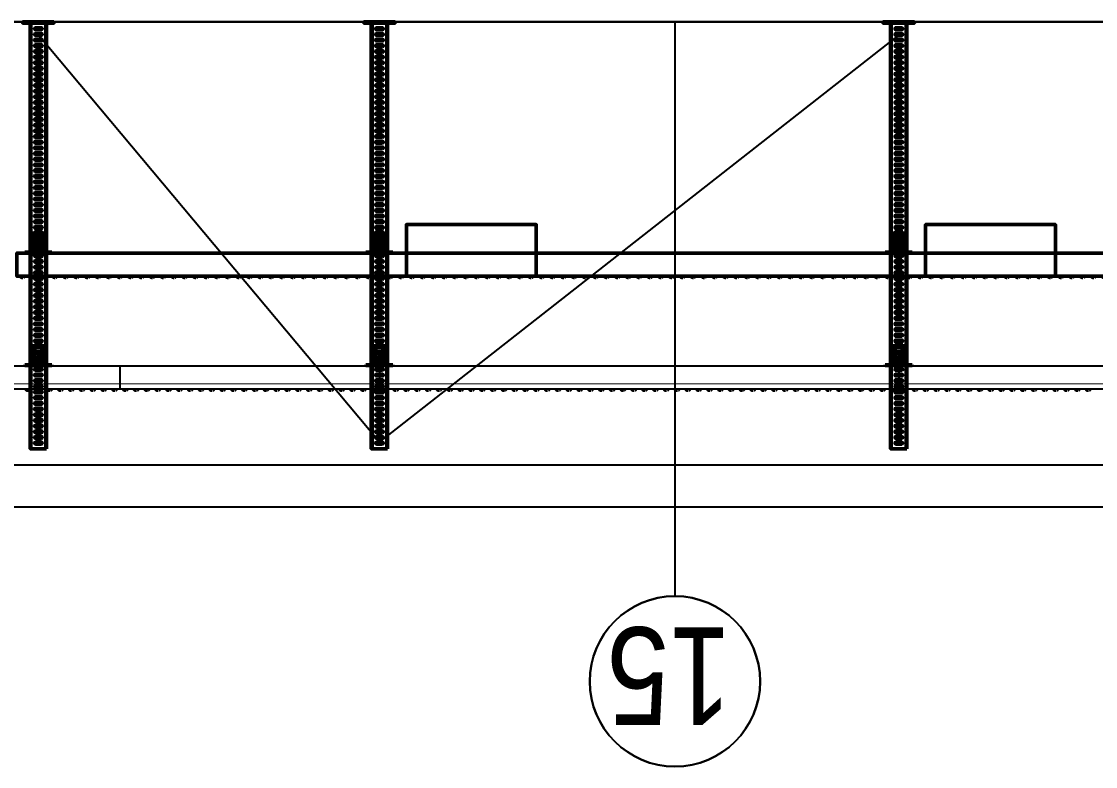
# Model space of a CAD drawing. Header units: millimetres. Extents: x 0 to 461941, y -159644 to 4828.
# Drawn here: x 149389 to 156954, y -159644 to -154395 of the extents above; entities that cross this region are included whole.
import ezdxf

# ---------------------------------------------------------------- set-up
doc = ezdxf.new("R2010")
doc.units = ezdxf.units.MM
for name, pattern in [('Xref Conv Decant Empty Tote$0$AM_ISO02W050', [7.5, 6, -1.5]), ('Xref Conv Decant In$0$AM_ISO02W050', [7.5, 6, -1.5]), ('Xref Conv Decant In$0$AM_ISO08W050', [18, 12, -1.5, 3, -1.5]), ('Xref Conv Decant In$0$AM_ISO08W050x2', [9, 6, -0.75, 1.5, -0.75]), ('Xref Conv Decant In$0$MultiDeck$0$Conveyor - Ground 940 aisles$0$HIDDEN', [9.525, 6.35, -3.175]), ('Xref Conv Decant Product Tote$0$_SBA Dash Dot - Loose', [6, 4, -1, 0, -1])]:
    doc.linetypes.add(name, pattern=pattern)
for name, color, linetype in [('AM_BOR', 4, 'Continuous'), ('Xref Conv Decant Empty Tote$0$B', 4, 'Continuous'), ('Xref Conv Decant Empty Tote$0$Conv - Empty Tote', 35, 'Continuous'), ('Xref Conv Decant Empty Tote$0$Conveyor Detail', 150, 'Continuous'), ('Xref Conv Decant Empty Tote$0$Mezz', 1, 'Continuous'), ('Xref Conv Decant In$0$MultiDeck$0$Conveyor - Ground 940 aisles$0$D', 7, 'Continuous'), ('Xref Conv Decant In$0$MultiDeck$0$Conveyor - Ground 940 aisles$0$H', 7, 'Xref Conv Decant In$0$MultiDeck$0$Conveyor - Ground 940 aisles$0$HIDDEN'), ('Xref Conv Decant In$0$P_Number1', 4, 'Continuous'), ('Xref Conv Decant Product Tote$0$B', 4, 'Continuous'), ('Xref Conv Decant Product Tote$0$S-GRID', 8, 'Continuous')]:
    doc.layers.add(name, color=color, linetype=linetype)
for name, color, linetype, lineweight in [('Xref Conv Decant Empty Tote$0$Hidden', 9, 'Xref Conv Decant Empty Tote$0$AM_ISO02W050', 25), ('Xref Conv Decant In$0$Center', 7, 'Xref Conv Decant In$0$AM_ISO08W050', 50), ('Xref Conv Decant In$0$Conv Decant In Out', 5, 'Continuous', 50), ('Xref Conv Decant In$0$Hidden', 9, 'Xref Conv Decant In$0$AM_ISO02W050', 25), ('Xref Conv Decant Product Tote$0$S-GRID-IDEN', 1, 'Continuous', 25)]:
    doc.layers.add(name, color=color, linetype=linetype, lineweight=lineweight)
doc.styles.add('Xref Conv Decant Product Tote$0$Arial Narrow_1', font='ARIALN.TTF', dxfattribs={"height": 688.297872})

# ---------------------------------------------------------------- blocks, each defined once
blk = doc.blocks.new('*U159')
blk.add_lwpolyline([(0, 0), (42976.8, 0), (42976.8, -163.5), (0, -163.5)], close=True)
at = {"layer": 'Xref Conv Decant Empty Tote$0$Conveyor Detail', "const_width": 5}
blk.add_lwpolyline([(0, -37), (42976.8, -37)], dxfattribs=at)
at = {"layer": 'Xref Conv Decant Empty Tote$0$Hidden', "ltscale": 5}
for centre in [(31584.9, -12), (31661.1, -12), (31737.3, -12), (31813.5, -12), (31889.7, -12), (31965.9, -12), (32042.1, -12), (32118.3, -12), (32194.5, -12), (32270.7, -12), (32346.9, -12), (32423.1, -12), (32499.3, -12), (32575.5, -12), (32651.7, -12), (32727.9, -12), (32804.1, -12), (32880.3, -12), (32956.5, -12), (33032.7, -12), (33108.9, -12), (33185.1, -12), (33261.3, -12), (33337.5, -12), (33413.7, -12), (33489.9, -12), (33566.1, -12), (33642.3, -12), (33718.5, -12), (33794.7, -12), (33870.9, -12), (33947.1, -12), (34023.3, -12), (34099.5, -12), (34175.7, -12), (34251.9, -12), (34328.1, -12), (34404.3, -12), (34480.5, -12), (34556.7, -12), (34632.9, -12), (34709.1, -12), (34785.3, -12), (34861.5, -12), (34937.7, -12), (35013.9, -12), (35090.1, -12), (35166.3, -12), (35242.5, -12), (35318.7, -12), (35394.9, -12), (35471.1, -12), (35547.3, -12), (35623.5, -12), (35699.7, -12), (35775.9, -12), (35852.1, -12), (35928.3, -12), (36004.5, -12), (36080.7, -12), (36156.9, -12), (36233.1, -12), (36309.3, -12), (36385.5, -12), (36461.7, -12), (36537.9, -12), (36614.1, -12), (36690.3, -12), (36766.5, -12), (36842.7, -12), (36918.9, -12), (36995.1, -12), (37071.3, -12), (37147.5, -12), (37223.7, -12), (37299.9, -12), (37376.1, -12), (37452.3, -12), (37528.5, -12), (37604.7, -12), (37680.9, -12), (37757.1, -12), (37833.3, -12), (37909.5, -12), (37985.7, -12), (38061.9, -12), (38138.1, -12), (38214.3, -12), (38290.5, -12), (38366.7, -12), (38442.9, -12), (38519.1, -12), (38595.3, -12), (38671.5, -12), (38747.7, -12), (38823.9, -12), (38900.1, -12), (38976.3, -12), (39052.5, -12)]:
    blk.add_arc(centre, 25, 28.6854, 151.3146, dxfattribs=at)
blk = doc.blocks.new('Xref Conv Decant Empty Tote')
at = {"layer": 'Xref Conv Decant Empty Tote$0$B'}
blk.add_line((242903.7, -154397.6), (134788.8, -154397.6), dxfattribs=at)
at = {"layer": 'Xref Conv Decant Empty Tote$0$Conv - Empty Tote'}
for p, q in [((150082.2, -156821.1), (150082.2, -156984.6)), ((151911, -156821.1), (151911, -156984.6)), ((155568.6, -156821.1), (155568.6, -156984.6))]:
    blk.add_line(p, q, dxfattribs=at)
at = {"layer": 'Xref Conv Decant Empty Tote$0$Mezz'}
blk.add_lwpolyline([(144253.6, -157517.6), (239475.4, -157517.6), (239475.4, -157817.6), (144253.6, -157817.6)], close=True, dxfattribs=at)
at = {"layer": 'Xref Conv Decant Empty Tote$0$Conv - Empty Tote', "rotation": 180}
blk.add_blockref('*U159', (188487, -156984.6), dxfattribs=at)
blk = doc.blocks.new('Xref Conv Decant Product Tote$0$Grid - Grid Head-235101')
at = {"layer": 'Xref Conv Decant Product Tote$0$S-GRID-IDEN'}
blk.add_circle((0, 600), 600, dxfattribs=at)
for start, end in [(0, 180), (180, 0)]:
    blk.add_arc((0, 600), 600, start, end, dxfattribs=at)
blk = doc.blocks.new('Xref Conv Decant Product Tote')
at = {"layer": 'Xref Conv Decant Product Tote$0$B'}
blk.add_line((242903.7, -154397.6), (134788.8, -154397.6), dxfattribs=at)
at = {"layer": 'Xref Conv Decant Product Tote$0$S-GRID', "linetype": 'Xref Conv Decant Product Tote$0$_SBA Dash Dot - Loose'}
blk.add_line((153992, -154397.6), (153992, -158444.1), dxfattribs=at)
at = {"layer": 'Xref Conv Decant Product Tote$0$S-GRID-IDEN', "rotation": 180}
blk.add_blockref('Xref Conv Decant Product Tote$0$Grid - Grid Head-235101', (153992, -158444.1), dxfattribs=at)
at = {"layer": 'Xref Conv Decant Product Tote$0$S-GRID-IDEN', "lineweight": 9, "insert": (153951.2, -159351.1), "char_height": 688.3, "width": 680.367, "attachment_point": 2, "rotation": 180, "line_spacing_factor": 0.968573, "style": 'Xref Conv Decant Product Tote$0$Arial Narrow_1'}
blk.add_mtext('15', dxfattribs=at)
blk = doc.blocks.new('*U426')
blk.add_lwpolyline([(0, 0), (914.4, 0), (914.4, -163.5), (0, -163.5)], close=True)
at = {"layer": 'Xref Conv Decant In$0$Hidden', "ltscale": 5}
for centre in [(38.1, -12), (114.3, -12), (190.5, -12), (266.7, -12), (342.9, -12), (419.1, -12), (495.3, -12), (571.5, -12), (647.7, -12), (723.9, -12), (800.1, -12), (876.3, -12)]:
    blk.add_arc(centre, 25, 28.6854, 151.3146, dxfattribs=at)
blk = doc.blocks.new('*U431')
blk.add_lwpolyline([(0, 0), (2743.2, 0), (2743.2, -163.5), (0, -163.5)], close=True)
at = {"layer": 'Xref Conv Decant In$0$Hidden', "ltscale": 5}
for centre in [(38.1, -12), (114.3, -12), (190.5, -12), (266.7, -12), (342.9, -12), (419.1, -12), (495.3, -12), (571.5, -12), (647.7, -12), (723.9, -12), (800.1, -12), (876.3, -12), (952.5, -12), (1028.7, -12), (1104.9, -12), (1181.1, -12), (1257.3, -12), (1333.5, -12), (1409.7, -12), (1485.9, -12), (1562.1, -12), (1638.3, -12), (1714.5, -12), (1790.7, -12), (1866.9, -12), (1943.1, -12), (2019.3, -12), (2095.5, -12), (2171.7, -12), (2247.9, -12), (2324.1, -12), (2400.3, -12), (2476.5, -12), (2552.7, -12), (2628.9, -12), (2705.1, -12)]:
    blk.add_arc(centre, 25, 28.6854, 151.3146, dxfattribs=at)
blk = doc.blocks.new('Xref Conv Decant In$0$SLOT (0deg)')
blk.add_lwpolyline([(-21, 6.5, 1), (-21, -6.5), (21, -6.5, 1), (21, 6.5)], format="xyb", close=True)
at = {"layer": 'Xref Conv Decant In$0$Center', "lineweight": 50}
blk.add_line((-30.5, 0), (30.5, 0), dxfattribs=at)
at = {"layer": 'Xref Conv Decant In$0$Center', "linetype": 'Xref Conv Decant In$0$AM_ISO08W050x2', "lineweight": 50}
blk.add_line((0, 9.5), (0, -9.5), dxfattribs=at)
blk = doc.blocks.new('*U460')
for p, q in [((-95.2, 18.7), (-29.9, 18.7)), ((-95.2, 18.7), (-95.2, 13.7)), ((-95.2, 13.7), (-29.9, 13.7)), ((-27.5, 28.5), (27.5, 28.5)), ((-27.5, -131.5), (-27.5, 28.5)), ((-24.5, -131.5), (-24.5, 28.5)), ((24.5, -131.5), (24.5, 28.5)), ((27.5, -131.5), (27.5, 28.5)), ((30, 18.7), (95.2, 18.7)), ((95.2, 13.7), (30, 13.7)), ((95.2, 18.7), (95.2, 13.7)), ((-27.5, -131.5), (27.5, -131.5))]:
    blk.add_line(p, q)
for centre in [(0, -67.5), (0, -118.5)]:
    blk.add_circle(centre, 5.5)
for centre, start, end in [((-29.9, 10.5), 0, 90), ((30, 10.5), 90, 180)]:
    blk.add_arc(centre, 3.2, start, end)
at = {"layer": 'Xref Conv Decant In$0$MultiDeck$0$Conveyor - Ground 940 aisles$0$D', "linetype": 'Xref Conv Decant In$0$MultiDeck$0$Conveyor - Ground 940 aisles$0$HIDDEN'}
for p, q in [((-26.8, 10.5), (-26.8, -1.6)), ((-21.8, 10.5), (-21.8, -1.5)), ((21.8, 10.5), (21.8, -1.5)), ((26.8, 10.5), (26.8, -1.6))]:
    blk.add_line(p, q, dxfattribs=at)
at = {"layer": 'Xref Conv Decant In$0$MultiDeck$0$Conveyor - Ground 940 aisles$0$D'}
for p, q in [((-2, 0), (-21, 0)), ((-1, 0), (1, 0)), ((0, 2), (0, 21)), ((0, -1), (0, 1)), ((2, 0), (21, 0)), ((-4, -67.5), (-7.5, -67.5)), ((-2, -67.5), (2, -67.5)), ((0, -2), (0, -21)), ((0, -63.5), (0, -60)), ((0, -69.5), (0, -65.5)), ((0, -71.5), (0, -75)), ((4, -67.5), (7.5, -67.5)), ((-4, -118.5), (-7.5, -118.5)), ((-2, -118.5), (2, -118.5)), ((0, -114.5), (0, -111)), ((0, -120.5), (0, -116.5)), ((0, -122.5), (0, -126)), ((4, -118.5), (7.5, -118.5))]:
    blk.add_line(p, q, dxfattribs=at)
at = {"layer": 'Xref Conv Decant In$0$MultiDeck$0$Conveyor - Ground 940 aisles$0$D', "linetype": 'Xref Conv Decant In$0$MultiDeck$0$Conveyor - Ground 940 aisles$0$HIDDEN'}
blk.add_circle((0, 0), 20, dxfattribs=at)
for centre, radius, start, end in [((-29.9, 10.5), 8.2, 0, 90), ((30, 10.5), 8.2, 90, 180), ((0, 0), 26.8, 183.50044, 356.49956), ((0, 0), 21.8, 183.8813, 356.1187)]:
    blk.add_arc(centre, radius, start, end, dxfattribs=at)
at = {"layer": 'Xref Conv Decant In$0$MultiDeck$0$Conveyor - Ground 940 aisles$0$H'}
for p, q in [((-88.7, 18.7), (-88.7, 13.7)), ((-63.7, 18.7), (-63.7, 13.7)), ((63.7, 18.7), (63.7, 13.7)), ((88.7, 18.7), (88.7, 13.7))]:
    blk.add_line(p, q, dxfattribs=at)
blk = doc.blocks.new('*U504')
for p, q in [((-52.5, 3008), (-52.5, 8)), ((52.5, 8), (52.5, 3008))]:
    blk.add_line(p, q)
for points in [[(-57.5, 3008), (57.5, 3008), (57.5, 8), (-57.5, 8)], [(-110, 0), (110, 0), (110, 8), (-110, 8)]]:
    blk.add_lwpolyline(points, close=True)
at = {"layer": 'Xref Conv Decant In$0$Center', "linetype": 'Xref Conv Decant In$0$AM_ISO08W050x2', "lineweight": 50}
for p, q in [((-83, -3), (-83, 11)), ((83, -3), (83, 11))]:
    blk.add_line(p, q, dxfattribs=at)
at = {"layer": 'Xref Conv Decant In$0$Hidden'}
for p, q in [((-90, 8), (-90, 0)), ((-76, 8), (-76, 0)), ((76, 8), (76, 0)), ((90, 8), (90, 0))]:
    blk.add_line(p, q, dxfattribs=at)
for name, p in [('Xref Conv Decant In$0$SLOT (0deg)', (0, 2968)), ('Xref Conv Decant In$0$SLOT (0deg)', (0, 2928)), ('Xref Conv Decant In$0$SLOT (0deg)', (0, 2888)), ('Xref Conv Decant In$0$SLOT (0deg)', (0, 2848)), ('Xref Conv Decant In$0$SLOT (0deg)', (0, 2808)), ('Xref Conv Decant In$0$SLOT (0deg)', (0, 2768)), ('Xref Conv Decant In$0$SLOT (0deg)', (0, 2728)), ('Xref Conv Decant In$0$SLOT (0deg)', (0, 2688)), ('Xref Conv Decant In$0$SLOT (0deg)', (0, 2648)), ('Xref Conv Decant In$0$SLOT (0deg)', (0, 2608)), ('Xref Conv Decant In$0$SLOT (0deg)', (0, 2568)), ('Xref Conv Decant In$0$SLOT (0deg)', (0, 2528)), ('Xref Conv Decant In$0$SLOT (0deg)', (0, 2488)), ('*U460', (0, 2402.2)), ('Xref Conv Decant In$0$SLOT (0deg)', (0, 2448)), ('Xref Conv Decant In$0$SLOT (0deg)', (0, 2408)), ('Xref Conv Decant In$0$SLOT (0deg)', (0, 2368)), ('Xref Conv Decant In$0$SLOT (0deg)', (0, 2328)), ('Xref Conv Decant In$0$SLOT (0deg)', (0, 2288)), ('Xref Conv Decant In$0$SLOT (0deg)', (0, 2248)), ('Xref Conv Decant In$0$SLOT (0deg)', (0, 2208)), ('Xref Conv Decant In$0$SLOT (0deg)', (0, 2168)), ('Xref Conv Decant In$0$SLOT (0deg)', (0, 2128)), ('Xref Conv Decant In$0$SLOT (0deg)', (0, 2088)), ('Xref Conv Decant In$0$SLOT (0deg)', (0, 2048)), ('Xref Conv Decant In$0$SLOT (0deg)', (0, 2008)), ('Xref Conv Decant In$0$SLOT (0deg)', (0, 1968)), ('Xref Conv Decant In$0$SLOT (0deg)', (0, 1928)), ('Xref Conv Decant In$0$SLOT (0deg)', (0, 1888)), ('Xref Conv Decant In$0$SLOT (0deg)', (0, 1848)), ('Xref Conv Decant In$0$SLOT (0deg)', (0, 1808)), ('Xref Conv Decant In$0$SLOT (0deg)', (0, 1768)), ('Xref Conv Decant In$0$SLOT (0deg)', (0, 1728)), ('Xref Conv Decant In$0$SLOT (0deg)', (0, 1688)), ('*U460', (0, 1608.5)), ('Xref Conv Decant In$0$SLOT (0deg)', (0, 1648)), ('Xref Conv Decant In$0$SLOT (0deg)', (0, 1608)), ('Xref Conv Decant In$0$SLOT (0deg)', (0, 1568)), ('Xref Conv Decant In$0$SLOT (0deg)', (0, 1528)), ('Xref Conv Decant In$0$SLOT (0deg)', (0, 1488)), ('Xref Conv Decant In$0$SLOT (0deg)', (0, 1448)), ('Xref Conv Decant In$0$SLOT (0deg)', (0, 1408)), ('Xref Conv Decant In$0$SLOT (0deg)', (0, 1368)), ('Xref Conv Decant In$0$SLOT (0deg)', (0, 1328)), ('Xref Conv Decant In$0$SLOT (0deg)', (0, 1288)), ('Xref Conv Decant In$0$SLOT (0deg)', (0, 1248)), ('Xref Conv Decant In$0$SLOT (0deg)', (0, 1208)), ('Xref Conv Decant In$0$SLOT (0deg)', (0, 1168)), ('Xref Conv Decant In$0$SLOT (0deg)', (0, 1128)), ('Xref Conv Decant In$0$SLOT (0deg)', (0, 1088)), ('Xref Conv Decant In$0$SLOT (0deg)', (0, 1048)), ('Xref Conv Decant In$0$SLOT (0deg)', (0, 1008)), ('Xref Conv Decant In$0$SLOT (0deg)', (0, 968)), ('Xref Conv Decant In$0$SLOT (0deg)', (0, 928)), ('Xref Conv Decant In$0$SLOT (0deg)', (0, 888)), ('Xref Conv Decant In$0$SLOT (0deg)', (0, 848)), ('Xref Conv Decant In$0$SLOT (0deg)', (0, 808)), ('Xref Conv Decant In$0$SLOT (0deg)', (0, 768)), ('Xref Conv Decant In$0$SLOT (0deg)', (0, 728)), ('Xref Conv Decant In$0$SLOT (0deg)', (0, 688)), ('Xref Conv Decant In$0$SLOT (0deg)', (0, 648)), ('Xref Conv Decant In$0$SLOT (0deg)', (0, 608)), ('Xref Conv Decant In$0$SLOT (0deg)', (0, 568)), ('Xref Conv Decant In$0$SLOT (0deg)', (0, 528)), ('Xref Conv Decant In$0$SLOT (0deg)', (0, 488)), ('Xref Conv Decant In$0$SLOT (0deg)', (0, 448)), ('Xref Conv Decant In$0$SLOT (0deg)', (0, 408)), ('Xref Conv Decant In$0$SLOT (0deg)', (0, 368)), ('Xref Conv Decant In$0$SLOT (0deg)', (0, 328)), ('Xref Conv Decant In$0$SLOT (0deg)', (0, 288)), ('Xref Conv Decant In$0$SLOT (0deg)', (0, 248)), ('Xref Conv Decant In$0$SLOT (0deg)', (0, 208)), ('Xref Conv Decant In$0$SLOT (0deg)', (0, 168)), ('Xref Conv Decant In$0$SLOT (0deg)', (0, 128)), ('Xref Conv Decant In$0$SLOT (0deg)', (0, 88)), ('Xref Conv Decant In$0$SLOT (0deg)', (0, 48))]:
    blk.add_blockref(name, p)
blk = doc.blocks.new('*U482')
for p, q in [((-52.5, 3008), (-52.5, 8)), ((52.5, 8), (52.5, 3008))]:
    blk.add_line(p, q)
for points in [[(-57.5, 3008), (57.5, 3008), (57.5, 8), (-57.5, 8)], [(-110, 0), (110, 0), (110, 8), (-110, 8)]]:
    blk.add_lwpolyline(points, close=True)
at = {"layer": 'Xref Conv Decant In$0$Center', "linetype": 'Xref Conv Decant In$0$AM_ISO08W050x2', "lineweight": 50}
for p, q in [((-83, -3), (-83, 11)), ((83, -3), (83, 11))]:
    blk.add_line(p, q, dxfattribs=at)
at = {"layer": 'Xref Conv Decant In$0$Hidden'}
for p, q in [((-90, 8), (-90, 0)), ((-76, 8), (-76, 0)), ((76, 8), (76, 0)), ((90, 8), (90, 0))]:
    blk.add_line(p, q, dxfattribs=at)
for name, p in [('Xref Conv Decant In$0$SLOT (0deg)', (0, 2968)), ('Xref Conv Decant In$0$SLOT (0deg)', (0, 2928)), ('Xref Conv Decant In$0$SLOT (0deg)', (0, 2888)), ('Xref Conv Decant In$0$SLOT (0deg)', (0, 2848)), ('Xref Conv Decant In$0$SLOT (0deg)', (0, 2808)), ('Xref Conv Decant In$0$SLOT (0deg)', (0, 2768)), ('Xref Conv Decant In$0$SLOT (0deg)', (0, 2728)), ('Xref Conv Decant In$0$SLOT (0deg)', (0, 2688)), ('Xref Conv Decant In$0$SLOT (0deg)', (0, 2648)), ('Xref Conv Decant In$0$SLOT (0deg)', (0, 2608)), ('Xref Conv Decant In$0$SLOT (0deg)', (0, 2568)), ('Xref Conv Decant In$0$SLOT (0deg)', (0, 2528)), ('Xref Conv Decant In$0$SLOT (0deg)', (0, 2488)), ('*U460', (0, 2402.2)), ('Xref Conv Decant In$0$SLOT (0deg)', (0, 2448)), ('Xref Conv Decant In$0$SLOT (0deg)', (0, 2408)), ('Xref Conv Decant In$0$SLOT (0deg)', (0, 2368)), ('Xref Conv Decant In$0$SLOT (0deg)', (0, 2328)), ('Xref Conv Decant In$0$SLOT (0deg)', (0, 2288)), ('Xref Conv Decant In$0$SLOT (0deg)', (0, 2248)), ('Xref Conv Decant In$0$SLOT (0deg)', (0, 2208)), ('Xref Conv Decant In$0$SLOT (0deg)', (0, 2168)), ('Xref Conv Decant In$0$SLOT (0deg)', (0, 2128)), ('Xref Conv Decant In$0$SLOT (0deg)', (0, 2088)), ('Xref Conv Decant In$0$SLOT (0deg)', (0, 2048)), ('Xref Conv Decant In$0$SLOT (0deg)', (0, 2008)), ('Xref Conv Decant In$0$SLOT (0deg)', (0, 1968)), ('Xref Conv Decant In$0$SLOT (0deg)', (0, 1928)), ('Xref Conv Decant In$0$SLOT (0deg)', (0, 1888)), ('Xref Conv Decant In$0$SLOT (0deg)', (0, 1848)), ('Xref Conv Decant In$0$SLOT (0deg)', (0, 1808)), ('Xref Conv Decant In$0$SLOT (0deg)', (0, 1768)), ('Xref Conv Decant In$0$SLOT (0deg)', (0, 1728)), ('Xref Conv Decant In$0$SLOT (0deg)', (0, 1688)), ('*U460', (0, 1608.5)), ('Xref Conv Decant In$0$SLOT (0deg)', (0, 1648)), ('Xref Conv Decant In$0$SLOT (0deg)', (0, 1608)), ('Xref Conv Decant In$0$SLOT (0deg)', (0, 1568)), ('Xref Conv Decant In$0$SLOT (0deg)', (0, 1528)), ('Xref Conv Decant In$0$SLOT (0deg)', (0, 1488)), ('Xref Conv Decant In$0$SLOT (0deg)', (0, 1448)), ('Xref Conv Decant In$0$SLOT (0deg)', (0, 1408)), ('Xref Conv Decant In$0$SLOT (0deg)', (0, 1368)), ('Xref Conv Decant In$0$SLOT (0deg)', (0, 1328)), ('Xref Conv Decant In$0$SLOT (0deg)', (0, 1288)), ('Xref Conv Decant In$0$SLOT (0deg)', (0, 1248)), ('Xref Conv Decant In$0$SLOT (0deg)', (0, 1208)), ('Xref Conv Decant In$0$SLOT (0deg)', (0, 1168)), ('Xref Conv Decant In$0$SLOT (0deg)', (0, 1128)), ('Xref Conv Decant In$0$SLOT (0deg)', (0, 1088)), ('Xref Conv Decant In$0$SLOT (0deg)', (0, 1048)), ('Xref Conv Decant In$0$SLOT (0deg)', (0, 1008)), ('Xref Conv Decant In$0$SLOT (0deg)', (0, 968)), ('Xref Conv Decant In$0$SLOT (0deg)', (0, 928)), ('Xref Conv Decant In$0$SLOT (0deg)', (0, 888)), ('Xref Conv Decant In$0$SLOT (0deg)', (0, 848)), ('Xref Conv Decant In$0$SLOT (0deg)', (0, 808)), ('Xref Conv Decant In$0$SLOT (0deg)', (0, 768)), ('Xref Conv Decant In$0$SLOT (0deg)', (0, 728)), ('Xref Conv Decant In$0$SLOT (0deg)', (0, 688)), ('Xref Conv Decant In$0$SLOT (0deg)', (0, 648)), ('Xref Conv Decant In$0$SLOT (0deg)', (0, 608)), ('Xref Conv Decant In$0$SLOT (0deg)', (0, 568)), ('Xref Conv Decant In$0$SLOT (0deg)', (0, 528)), ('Xref Conv Decant In$0$SLOT (0deg)', (0, 488)), ('Xref Conv Decant In$0$SLOT (0deg)', (0, 448)), ('Xref Conv Decant In$0$SLOT (0deg)', (0, 408)), ('Xref Conv Decant In$0$SLOT (0deg)', (0, 368)), ('Xref Conv Decant In$0$SLOT (0deg)', (0, 328)), ('Xref Conv Decant In$0$SLOT (0deg)', (0, 288)), ('Xref Conv Decant In$0$SLOT (0deg)', (0, 248)), ('Xref Conv Decant In$0$SLOT (0deg)', (0, 208)), ('Xref Conv Decant In$0$SLOT (0deg)', (0, 168)), ('Xref Conv Decant In$0$SLOT (0deg)', (0, 128)), ('Xref Conv Decant In$0$SLOT (0deg)', (0, 88)), ('Xref Conv Decant In$0$SLOT (0deg)', (0, 48))]:
    blk.add_blockref(name, p)
blk = doc.blocks.new('Xref Conv Decant In')
for q in [(149508, -154492.1), (155568.5, -154492.1)]:
    blk.add_line((151910.6, -157359.1), q)
at = {"layer": 'Xref Conv Decant In$0$Conv Decant In Out'}
for points in [[(153014.6, -156026.1), (153014.6, -155826.1), (152100.2, -155826.1), (152100.2, -156026.1)], [(156672.2, -156026.1), (156672.2, -155826.1), (155757.8, -155826.1), (155757.8, -156026.1)]]:
    blk.add_lwpolyline(points, close=True, dxfattribs=at)
at = {"layer": 'Xref Conv Decant In$0$P_Number1'}
blk.add_line((146225.2, -154397.6), (236367.6, -154397.6), dxfattribs=at)
at = {"layer": 'Xref Conv Decant In$0$Conv Decant In Out', "rotation": 180}
for name, p in [('*U504', (149508, -154397.6)), ('*U482', (151910.6, -154397.6)), ('*U504', (155568.5, -154397.6)), ('*U431', (152100.2, -156189.6)), ('*U426', (153014.6, -156189.6)), ('*U431', (155757.8, -156189.6)), ('*U426', (156672.2, -156189.6)), ('*U431', (159415.4, -156189.6))]:
    blk.add_blockref(name, p, dxfattribs=at)

msp = doc.modelspace()

# ---------------------------------------------------------------- block references
for name in ['Xref Conv Decant Empty Tote', 'Xref Conv Decant Product Tote']:
    msp.add_blockref(name, (0, 0))
at = {"layer": 'AM_BOR'}
for name in ['Xref Conv Decant Product Tote', 'Xref Conv Decant In']:
    msp.add_blockref(name, (0, 0), dxfattribs=at)

doc.saveas('drawing.dxf')
